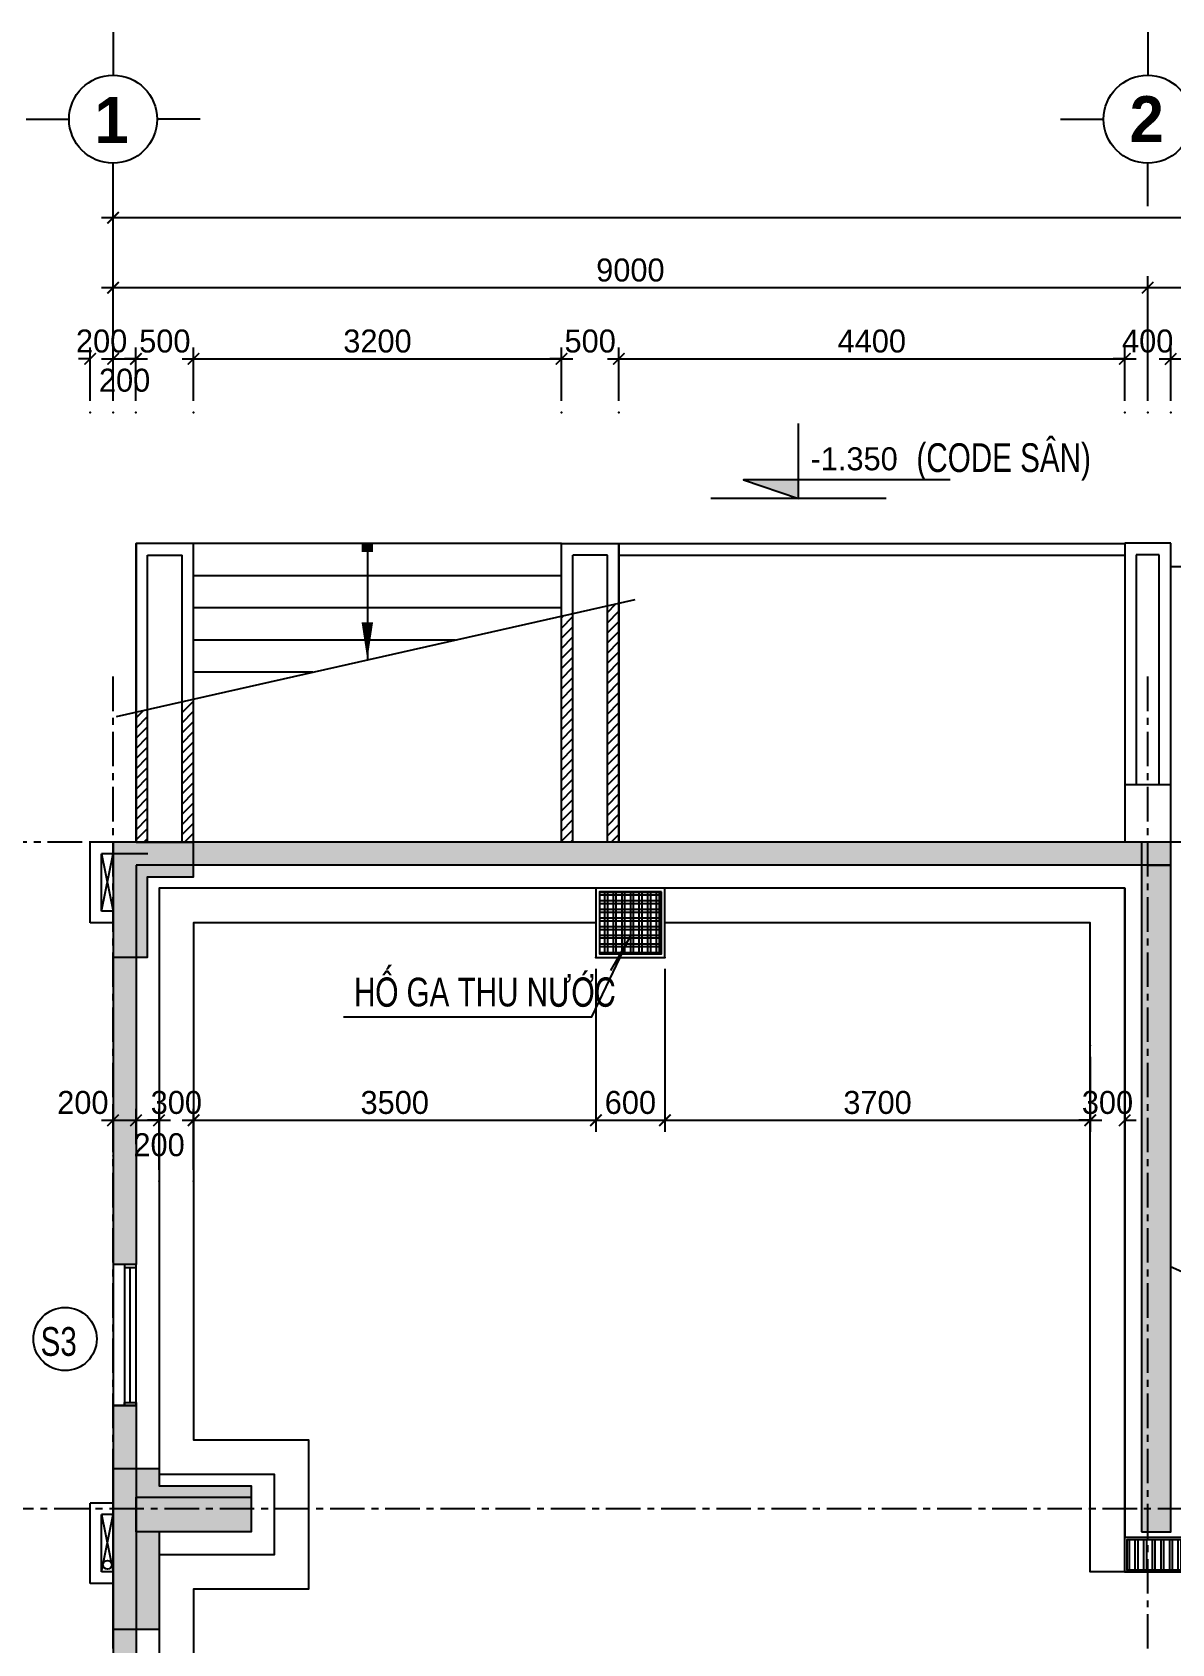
# Model space of a CAD drawing. Header units: inches. Extents: x -844707 to -690155, y -211546 to -175871.
# Drawn here: x -839734 to -829822, y -191567 to -177541 of the extents above; entities that cross this region are included whole.
import ezdxf

# ---------------------------------------------------------------- set-up
doc = ezdxf.new("R2010")
doc.units = ezdxf.units.IN
doc.header["$LTSCALE"] = 48
doc.header["$MEASUREMENT"] = 0
doc.linetypes.add('CENTER', pattern=[2, 1.25, -0.25, 0.25, -0.25])
for name, color, linetype in [('DWGSHARE.com-COT-DWGSHARE.com', 2, 'Continuous'), ('DWGSHARE.com-CUA-DWGSHARE.com', 231, 'Continuous'), ('DWGSHARE.com-DIM-DWGSHARE.com', 251, 'Continuous'), ('DWGSHARE.com-duong-DWGSHARE.com', 160, 'Continuous'), ('DWGSHARE.com-HATCH-DWGSHARE.com', 8, 'Continuous'), ('DWGSHARE.com-HTRANG-DWGSHARE.com', 8, 'Continuous'), ('DWGSHARE.com-LAYER1-DWGSHARE.com', 150, 'Continuous'), ('DWGSHARE.com-NET-DWGSHARE.com', 245, 'Continuous'), ('DWGSHARE.com-text-DWGSHARE.com', 3, 'Continuous'), ('DWGSHARE.com-truc-DWGSHARE.com', 250, 'CENTER'), ('DWGSHARE.com-TUONG-DWGSHARE.com', 7, 'Continuous')]:
    doc.layers.add(name, color=color, linetype=linetype)
doc.layers.add('DWGSHARE.com-DefPoints-DWGSHARE.com', color=7, linetype='Continuous', plot=False)
doc.styles.add('AVO-B', font='')
doc.styles.add('KTEN', font='', dxfattribs={"width": 0.9})
doc.styles.get("Standard").update_dxf_attribs({"font": ''})
doc.styles.add('VNI-AVO', font='')
doc.styles.get('AVO-B').set_extended_font_data('VNI-Avo', bold=True)
doc.styles.get('KTEN').set_extended_font_data('VNI-Helve-Condense')
doc.styles.get('Standard').set_extended_font_data('VNI-Avo')
doc.styles.get('VNI-AVO').set_extended_font_data('VNI-Avo')
doc.dimstyles.new('tl1-100', dxfattribs={"dimtxt": 200, "dimasz": 100, "dimexe": 100, "dimexo": 100, "dimgap": 50, "dimtad": 1, "dimdec": 0, "dimzin": 0, "dimdsep": 46, "dimtxsty": 'VNI-AVO', "dimblk": 'ARCHTICK', "dimcen": 1, "dimdle": 100, "dimclrd": 256, "dimclre": 256, "dimclrt": 2, "dimadec": 0, "dimazin": 0, "dimtfac": 1, "dimtdec": 0, "dimtix": 1, "dimtofl": 0, "dimtmove": 2, "dimatfit": 3, "dimldrblk": 'ARCHTICK', "dimfxl": 1, "dimtolj": 2, "dimtzin": 0, "dimarcsym": 0})
pattern_1 = [(45, (1824.254, 243.67), (-44.194174, 44.194174), [])]

# ---------------------------------------------------------------- blocks, each defined once
blk = doc.blocks.new('_ArchTick')
at = {"color": 0, "linetype": 'ByBlock', "const_width": 0.15}
blk.add_lwpolyline([(-0.5, -0.5), (0.5, 0.5)], dxfattribs=at)
blk = doc.blocks.new('*D300')
at = {"layer": 'DWGSHARE.com-DefPoints-DWGSHARE.com', "color": 0, "transparency": 16777216}
for p in [(-830031, -179765), (-830031, -180850), (-826031, -180850)]:
    blk.add_point(p, dxfattribs=at)
at = {"layer": 'DWGSHARE.com-DIM-DWGSHARE.com', "lineweight": -2, "transparency": 16777216}
for p, q in [((-830031, -180750), (-830031, -179665)), ((-826031, -180750), (-826031, -179665)), ((-825931, -179765), (-830131, -179765))]:
    blk.add_line(p, q, dxfattribs=at)
at = {"layer": 'DWGSHARE.com-DIM-DWGSHARE.com', "lineweight": -2, "transparency": 16777216, "xscale": 100, "yscale": 100, "zscale": 100, "rotation": 180}
blk.add_blockref('_ArchTick', (-830031, -179765), dxfattribs=at)
at = {"layer": 'DWGSHARE.com-DIM-DWGSHARE.com', "lineweight": -2, "transparency": 16777216, "xscale": 100, "yscale": 100, "zscale": 100}
blk.add_blockref('_ArchTick', (-826031, -179765), dxfattribs=at)
at = {"layer": 'DWGSHARE.com-DIM-DWGSHARE.com', "color": 2, "transparency": 16777216, "insert": (-828031, -179612), "char_height": 200, "attachment_point": 5, "style": 'VNI-AVO'}
blk.add_mtext('\\A2;4000', dxfattribs=at)
blk = doc.blocks.new('*D301')
at = {"layer": 'DWGSHARE.com-DefPoints-DWGSHARE.com', "color": 0, "transparency": 16777216}
for p in [(-839031, -179765), (-839031, -180850), (-830031, -180850)]:
    blk.add_point(p, dxfattribs=at)
at = {"layer": 'DWGSHARE.com-DIM-DWGSHARE.com', "lineweight": -2, "transparency": 16777216}
for p, q in [((-839031, -180750), (-839031, -179665)), ((-830031, -180750), (-830031, -179665)), ((-829931, -179765), (-839131, -179765))]:
    blk.add_line(p, q, dxfattribs=at)
at = {"layer": 'DWGSHARE.com-DIM-DWGSHARE.com', "lineweight": -2, "transparency": 16777216, "xscale": 100, "yscale": 100, "zscale": 100, "rotation": 180}
blk.add_blockref('_ArchTick', (-839031, -179765), dxfattribs=at)
at = {"layer": 'DWGSHARE.com-DIM-DWGSHARE.com', "lineweight": -2, "transparency": 16777216, "xscale": 100, "yscale": 100, "zscale": 100}
blk.add_blockref('_ArchTick', (-830031, -179765), dxfattribs=at)
at = {"layer": 'DWGSHARE.com-DIM-DWGSHARE.com', "color": 2, "transparency": 16777216, "insert": (-834531, -179612), "char_height": 200, "attachment_point": 5, "style": 'VNI-AVO'}
blk.add_mtext('\\A2;9000', dxfattribs=at)
blk = doc.blocks.new('*D302')
at = {"layer": 'DWGSHARE.com-DefPoints-DWGSHARE.com', "color": 0, "transparency": 16777216}
for p in [(-839031, -179156), (-839031, -180850), (-817031, -180850)]:
    blk.add_point(p, dxfattribs=at)
at = {"layer": 'DWGSHARE.com-DIM-DWGSHARE.com', "lineweight": -2, "transparency": 16777216}
for p, q in [((-839031, -180750), (-839031, -179056)), ((-817031, -180750), (-817031, -179056)), ((-816931, -179156), (-839131, -179156))]:
    blk.add_line(p, q, dxfattribs=at)
at = {"layer": 'DWGSHARE.com-DIM-DWGSHARE.com', "lineweight": -2, "transparency": 16777216, "xscale": 100, "yscale": 100, "zscale": 100, "rotation": 180}
blk.add_blockref('_ArchTick', (-839031, -179156), dxfattribs=at)
at = {"layer": 'DWGSHARE.com-DIM-DWGSHARE.com', "lineweight": -2, "transparency": 16777216, "xscale": 100, "yscale": 100, "zscale": 100}
blk.add_blockref('_ArchTick', (-817031, -179156), dxfattribs=at)
at = {"layer": 'DWGSHARE.com-DIM-DWGSHARE.com', "color": 2, "transparency": 16777216, "insert": (-827710, -178828), "char_height": 200, "attachment_point": 5, "style": 'VNI-AVO'}
blk.add_mtext('\\A2;22000', dxfattribs=at)
blk = doc.blocks.new('*D303')
at = {"layer": 'DWGSHARE.com-DefPoints-DWGSHARE.com', "color": 0, "transparency": 16777216}
for p in [(-838832, -180384), (-839031, -180850), (-838832, -180850)]:
    blk.add_point(p, dxfattribs=at)
at = {"layer": 'DWGSHARE.com-DIM-DWGSHARE.com', "lineweight": -2, "transparency": 16777216}
for p, q in [((-839031, -180750), (-839031, -180284)), ((-838832, -180750), (-838832, -180284)), ((-839131, -180384), (-838732, -180384))]:
    blk.add_line(p, q, dxfattribs=at)
at = {"layer": 'DWGSHARE.com-DIM-DWGSHARE.com', "lineweight": -2, "transparency": 16777216, "xscale": 100, "yscale": 100, "zscale": 100, "rotation": 180}
blk.add_blockref('_ArchTick', (-839031, -180384), dxfattribs=at)
at = {"layer": 'DWGSHARE.com-DIM-DWGSHARE.com', "lineweight": -2, "transparency": 16777216, "xscale": 100, "yscale": 100, "zscale": 100}
blk.add_blockref('_ArchTick', (-838832, -180384), dxfattribs=at)
at = {"layer": 'DWGSHARE.com-DIM-DWGSHARE.com', "color": 2, "transparency": 16777216, "insert": (-838931, -180571), "char_height": 200, "attachment_point": 5, "style": 'VNI-AVO'}
blk.add_mtext('\\A2;200', dxfattribs=at)
blk = doc.blocks.new('*D304')
at = {"layer": 'DWGSHARE.com-DefPoints-DWGSHARE.com', "color": 0, "transparency": 16777216}
for p in [(-835131, -180384), (-838331, -180850), (-835131, -180850)]:
    blk.add_point(p, dxfattribs=at)
at = {"layer": 'DWGSHARE.com-DIM-DWGSHARE.com', "lineweight": -2, "transparency": 16777216}
for p, q in [((-838331, -180750), (-838331, -180284)), ((-835131, -180750), (-835131, -180284)), ((-838431, -180384), (-835031, -180384))]:
    blk.add_line(p, q, dxfattribs=at)
at = {"layer": 'DWGSHARE.com-DIM-DWGSHARE.com', "lineweight": -2, "transparency": 16777216, "xscale": 100, "yscale": 100, "zscale": 100, "rotation": 180}
blk.add_blockref('_ArchTick', (-838331, -180384), dxfattribs=at)
at = {"layer": 'DWGSHARE.com-DIM-DWGSHARE.com', "lineweight": -2, "transparency": 16777216, "xscale": 100, "yscale": 100, "zscale": 100}
blk.add_blockref('_ArchTick', (-835131, -180384), dxfattribs=at)
at = {"layer": 'DWGSHARE.com-DIM-DWGSHARE.com', "color": 2, "transparency": 16777216, "insert": (-836731, -180230), "char_height": 200, "attachment_point": 5, "style": 'VNI-AVO'}
blk.add_mtext('\\A2;3200', dxfattribs=at)
blk = doc.blocks.new('*D305')
at = {"layer": 'DWGSHARE.com-DefPoints-DWGSHARE.com', "color": 0, "transparency": 16777216}
for p in [(-830231, -180384), (-834631, -180850), (-830231, -180850)]:
    blk.add_point(p, dxfattribs=at)
at = {"layer": 'DWGSHARE.com-DIM-DWGSHARE.com', "lineweight": -2, "transparency": 16777216}
for p, q in [((-834631, -180750), (-834631, -180284)), ((-830231, -180750), (-830231, -180284)), ((-834731, -180384), (-830131, -180384))]:
    blk.add_line(p, q, dxfattribs=at)
at = {"layer": 'DWGSHARE.com-DIM-DWGSHARE.com', "lineweight": -2, "transparency": 16777216, "xscale": 100, "yscale": 100, "zscale": 100, "rotation": 180}
blk.add_blockref('_ArchTick', (-834631, -180384), dxfattribs=at)
at = {"layer": 'DWGSHARE.com-DIM-DWGSHARE.com', "lineweight": -2, "transparency": 16777216, "xscale": 100, "yscale": 100, "zscale": 100}
blk.add_blockref('_ArchTick', (-830231, -180384), dxfattribs=at)
at = {"layer": 'DWGSHARE.com-DIM-DWGSHARE.com', "color": 2, "transparency": 16777216, "insert": (-832431, -180230), "char_height": 200, "attachment_point": 5, "style": 'VNI-AVO'}
blk.add_mtext('\\A2;4400', dxfattribs=at)
blk = doc.blocks.new('*D306')
at = {"layer": 'DWGSHARE.com-DefPoints-DWGSHARE.com', "color": 0, "transparency": 16777216}
for p in [(-829831, -180384), (-830231, -180850), (-829831, -180850)]:
    blk.add_point(p, dxfattribs=at)
at = {"layer": 'DWGSHARE.com-DIM-DWGSHARE.com', "lineweight": -2, "transparency": 16777216}
for p, q in [((-830231, -180750), (-830231, -180284)), ((-829831, -180750), (-829831, -180284)), ((-830231, -180384), (-830331, -180384)), ((-829831, -180384), (-829731, -180384))]:
    blk.add_line(p, q, dxfattribs=at)
at = {"layer": 'DWGSHARE.com-DIM-DWGSHARE.com', "lineweight": -2, "transparency": 16777216, "xscale": 100, "yscale": 100, "zscale": 100}
blk.add_blockref('_ArchTick', (-830231, -180384), dxfattribs=at)
at = {"layer": 'DWGSHARE.com-DIM-DWGSHARE.com', "lineweight": -2, "transparency": 16777216, "xscale": 100, "yscale": 100, "zscale": 100, "rotation": 180}
blk.add_blockref('_ArchTick', (-829831, -180384), dxfattribs=at)
at = {"layer": 'DWGSHARE.com-DIM-DWGSHARE.com', "color": 2, "transparency": 16777216, "insert": (-830031, -180230), "char_height": 200, "attachment_point": 5, "style": 'VNI-AVO'}
blk.add_mtext('\\A2;400', dxfattribs=at)
blk = doc.blocks.new('*D307')
at = {"layer": 'DWGSHARE.com-DefPoints-DWGSHARE.com', "color": 0, "transparency": 16777216}
for p in [(-826231, -180384), (-829831, -180850), (-826231, -180850)]:
    blk.add_point(p, dxfattribs=at)
at = {"layer": 'DWGSHARE.com-DIM-DWGSHARE.com', "lineweight": -2, "transparency": 16777216}
for p, q in [((-829831, -180750), (-829831, -180284)), ((-826231, -180750), (-826231, -180284)), ((-829931, -180384), (-826131, -180384))]:
    blk.add_line(p, q, dxfattribs=at)
at = {"layer": 'DWGSHARE.com-DIM-DWGSHARE.com', "lineweight": -2, "transparency": 16777216, "xscale": 100, "yscale": 100, "zscale": 100, "rotation": 180}
blk.add_blockref('_ArchTick', (-829831, -180384), dxfattribs=at)
at = {"layer": 'DWGSHARE.com-DIM-DWGSHARE.com', "lineweight": -2, "transparency": 16777216, "xscale": 100, "yscale": 100, "zscale": 100}
blk.add_blockref('_ArchTick', (-826231, -180384), dxfattribs=at)
at = {"layer": 'DWGSHARE.com-DIM-DWGSHARE.com', "color": 2, "transparency": 16777216, "insert": (-828031, -180230), "char_height": 200, "attachment_point": 5, "style": 'VNI-AVO'}
blk.add_mtext('\\A2;3600', dxfattribs=at)
blk = doc.blocks.new('*D312')
at = {"layer": 'DWGSHARE.com-DefPoints-DWGSHARE.com', "color": 0, "transparency": 16777216}
for p in [(-839031, -180384), (-839231, -180850), (-839031, -180850)]:
    blk.add_point(p, dxfattribs=at)
at = {"layer": 'DWGSHARE.com-DIM-DWGSHARE.com', "lineweight": -2, "transparency": 16777216}
for p, q in [((-839231, -180750), (-839231, -180284)), ((-839031, -180750), (-839031, -180284)), ((-839231, -180384), (-839331, -180384)), ((-839031, -180384), (-838931, -180384))]:
    blk.add_line(p, q, dxfattribs=at)
at = {"layer": 'DWGSHARE.com-DIM-DWGSHARE.com', "lineweight": -2, "transparency": 16777216, "xscale": 100, "yscale": 100, "zscale": 100}
blk.add_blockref('_ArchTick', (-839231, -180384), dxfattribs=at)
at = {"layer": 'DWGSHARE.com-DIM-DWGSHARE.com', "lineweight": -2, "transparency": 16777216, "xscale": 100, "yscale": 100, "zscale": 100, "rotation": 180}
blk.add_blockref('_ArchTick', (-839031, -180384), dxfattribs=at)
at = {"layer": 'DWGSHARE.com-DIM-DWGSHARE.com', "color": 2, "transparency": 16777216, "insert": (-839131, -180230), "char_height": 200, "attachment_point": 5, "style": 'VNI-AVO'}
blk.add_mtext('\\A2;200', dxfattribs=at)
blk = doc.blocks.new('*D313')
at = {"layer": 'DWGSHARE.com-DefPoints-DWGSHARE.com', "color": 0, "transparency": 16777216}
for p in [(-838331, -180384), (-838832, -180850), (-838331, -180850)]:
    blk.add_point(p, dxfattribs=at)
at = {"layer": 'DWGSHARE.com-DIM-DWGSHARE.com', "lineweight": -2, "transparency": 16777216}
for p, q in [((-838832, -180750), (-838832, -180284)), ((-838331, -180750), (-838331, -180284)), ((-838832, -180384), (-838932, -180384)), ((-838331, -180384), (-838231, -180384))]:
    blk.add_line(p, q, dxfattribs=at)
at = {"layer": 'DWGSHARE.com-DIM-DWGSHARE.com', "lineweight": -2, "transparency": 16777216, "xscale": 100, "yscale": 100, "zscale": 100}
blk.add_blockref('_ArchTick', (-838832, -180384), dxfattribs=at)
at = {"layer": 'DWGSHARE.com-DIM-DWGSHARE.com', "lineweight": -2, "transparency": 16777216, "xscale": 100, "yscale": 100, "zscale": 100, "rotation": 180}
blk.add_blockref('_ArchTick', (-838331, -180384), dxfattribs=at)
at = {"layer": 'DWGSHARE.com-DIM-DWGSHARE.com', "color": 2, "transparency": 16777216, "insert": (-838581, -180230), "char_height": 200, "attachment_point": 5, "style": 'VNI-AVO'}
blk.add_mtext('\\A2;500', dxfattribs=at)
blk = doc.blocks.new('*D314')
at = {"layer": 'DWGSHARE.com-DefPoints-DWGSHARE.com', "color": 0, "transparency": 16777216}
for p in [(-834631, -180384), (-835131, -180850), (-834631, -180850)]:
    blk.add_point(p, dxfattribs=at)
at = {"layer": 'DWGSHARE.com-DIM-DWGSHARE.com', "lineweight": -2, "transparency": 16777216}
for p, q in [((-835131, -180750), (-835131, -180284)), ((-834631, -180750), (-834631, -180284)), ((-835131, -180384), (-835231, -180384)), ((-834631, -180384), (-834531, -180384))]:
    blk.add_line(p, q, dxfattribs=at)
at = {"layer": 'DWGSHARE.com-DIM-DWGSHARE.com', "lineweight": -2, "transparency": 16777216, "xscale": 100, "yscale": 100, "zscale": 100}
blk.add_blockref('_ArchTick', (-835131, -180384), dxfattribs=at)
at = {"layer": 'DWGSHARE.com-DIM-DWGSHARE.com', "lineweight": -2, "transparency": 16777216, "xscale": 100, "yscale": 100, "zscale": 100, "rotation": 180}
blk.add_blockref('_ArchTick', (-834631, -180384), dxfattribs=at)
at = {"layer": 'DWGSHARE.com-DIM-DWGSHARE.com', "color": 2, "transparency": 16777216, "insert": (-834881, -180230), "char_height": 200, "attachment_point": 5, "style": 'VNI-AVO'}
blk.add_mtext('\\A2;500', dxfattribs=at)
blk = doc.blocks.new('*D751')
at = {"layer": 'DWGSHARE.com-DefPoints-DWGSHARE.com', "color": 0, "transparency": 16777216}
for p in [(-838831, -187011), (-839031, -187319), (-838831, -187319)]:
    blk.add_point(p, dxfattribs=at)
at = {"layer": 'DWGSHARE.com-DIM-DWGSHARE.com', "lineweight": -2, "transparency": 16777216}
for p, q in [((-839031, -187219), (-839031, -186911)), ((-838831, -187219), (-838831, -186911)), ((-839131, -187011), (-838731, -187011))]:
    blk.add_line(p, q, dxfattribs=at)
at = {"layer": 'DWGSHARE.com-DIM-DWGSHARE.com', "lineweight": -2, "transparency": 16777216, "xscale": 100, "yscale": 100, "zscale": 100, "rotation": 180}
blk.add_blockref('_ArchTick', (-839031, -187011), dxfattribs=at)
at = {"layer": 'DWGSHARE.com-DIM-DWGSHARE.com', "lineweight": -2, "transparency": 16777216, "xscale": 100, "yscale": 100, "zscale": 100}
blk.add_blockref('_ArchTick', (-838831, -187011), dxfattribs=at)
at = {"layer": 'DWGSHARE.com-DIM-DWGSHARE.com', "color": 2, "transparency": 16777216, "insert": (-839294, -186857), "char_height": 200, "attachment_point": 5, "style": 'VNI-AVO'}
blk.add_mtext('\\A2;200', dxfattribs=at)
blk = doc.blocks.new('*D752')
at = {"layer": 'DWGSHARE.com-DefPoints-DWGSHARE.com', "color": 0, "transparency": 16777216}
for p in [(-838631, -187011), (-838831, -187319), (-838631, -187542)]:
    blk.add_point(p, dxfattribs=at)
at = {"layer": 'DWGSHARE.com-DIM-DWGSHARE.com', "lineweight": -2, "transparency": 16777216}
for p, q in [((-838831, -187219), (-838831, -186911)), ((-838631, -187442), (-838631, -186911)), ((-838931, -187011), (-838531, -187011))]:
    blk.add_line(p, q, dxfattribs=at)
at = {"layer": 'DWGSHARE.com-DIM-DWGSHARE.com', "lineweight": -2, "transparency": 16777216, "xscale": 100, "yscale": 100, "zscale": 100, "rotation": 180}
blk.add_blockref('_ArchTick', (-838831, -187011), dxfattribs=at)
at = {"layer": 'DWGSHARE.com-DIM-DWGSHARE.com', "lineweight": -2, "transparency": 16777216, "xscale": 100, "yscale": 100, "zscale": 100}
blk.add_blockref('_ArchTick', (-838631, -187011), dxfattribs=at)
at = {"layer": 'DWGSHARE.com-DIM-DWGSHARE.com', "color": 2, "transparency": 16777216, "insert": (-838631, -187225), "char_height": 200, "attachment_point": 5, "style": 'VNI-AVO'}
blk.add_mtext('\\A2;200', dxfattribs=at)
blk = doc.blocks.new('*D753')
at = {"layer": 'DWGSHARE.com-DefPoints-DWGSHARE.com', "color": 0, "transparency": 16777216}
for p in [(-838331, -187011), (-838631, -187542), (-838331, -187542)]:
    blk.add_point(p, dxfattribs=at)
at = {"layer": 'DWGSHARE.com-DIM-DWGSHARE.com', "lineweight": -2, "transparency": 16777216}
for p, q in [((-838631, -187442), (-838631, -186911)), ((-838331, -187442), (-838331, -186911)), ((-838631, -187011), (-838731, -187011)), ((-838331, -187011), (-838231, -187011))]:
    blk.add_line(p, q, dxfattribs=at)
at = {"layer": 'DWGSHARE.com-DIM-DWGSHARE.com', "lineweight": -2, "transparency": 16777216, "xscale": 100, "yscale": 100, "zscale": 100}
blk.add_blockref('_ArchTick', (-838631, -187011), dxfattribs=at)
at = {"layer": 'DWGSHARE.com-DIM-DWGSHARE.com', "lineweight": -2, "transparency": 16777216, "xscale": 100, "yscale": 100, "zscale": 100, "rotation": 180}
blk.add_blockref('_ArchTick', (-838331, -187011), dxfattribs=at)
at = {"layer": 'DWGSHARE.com-DIM-DWGSHARE.com', "color": 2, "transparency": 16777216, "insert": (-838481, -186857), "char_height": 200, "attachment_point": 5, "style": 'VNI-AVO'}
blk.add_mtext('\\A2;300', dxfattribs=at)
blk = doc.blocks.new('*D754')
at = {"layer": 'DWGSHARE.com-DefPoints-DWGSHARE.com', "color": 0, "transparency": 16777216}
for p in [(-834831, -185593), (-834831, -187011), (-838331, -187542)]:
    blk.add_point(p, dxfattribs=at)
at = {"layer": 'DWGSHARE.com-DIM-DWGSHARE.com', "lineweight": -2, "transparency": 16777216}
for p, q in [((-834831, -185693), (-834831, -187111)), ((-838331, -187442), (-838331, -186911)), ((-838431, -187011), (-834731, -187011))]:
    blk.add_line(p, q, dxfattribs=at)
at = {"layer": 'DWGSHARE.com-DIM-DWGSHARE.com', "lineweight": -2, "transparency": 16777216, "xscale": 100, "yscale": 100, "zscale": 100, "rotation": 180}
blk.add_blockref('_ArchTick', (-838331, -187011), dxfattribs=at)
at = {"layer": 'DWGSHARE.com-DIM-DWGSHARE.com', "lineweight": -2, "transparency": 16777216, "xscale": 100, "yscale": 100, "zscale": 100}
blk.add_blockref('_ArchTick', (-834831, -187011), dxfattribs=at)
at = {"layer": 'DWGSHARE.com-DIM-DWGSHARE.com', "color": 2, "transparency": 16777216, "insert": (-836581, -186857), "char_height": 200, "attachment_point": 5, "style": 'VNI-AVO'}
blk.add_mtext('\\A2;3500', dxfattribs=at)
blk = doc.blocks.new('*D755')
at = {"layer": 'DWGSHARE.com-DefPoints-DWGSHARE.com', "color": 0, "transparency": 16777216}
for p in [(-834831, -185593), (-834231, -185593), (-834231, -187011)]:
    blk.add_point(p, dxfattribs=at)
at = {"layer": 'DWGSHARE.com-DIM-DWGSHARE.com', "lineweight": -2, "transparency": 16777216}
for p, q in [((-834831, -185693), (-834831, -187111)), ((-834231, -185693), (-834231, -187111)), ((-834931, -187011), (-834131, -187011))]:
    blk.add_line(p, q, dxfattribs=at)
at = {"layer": 'DWGSHARE.com-DIM-DWGSHARE.com', "lineweight": -2, "transparency": 16777216, "xscale": 100, "yscale": 100, "zscale": 100, "rotation": 180}
blk.add_blockref('_ArchTick', (-834831, -187011), dxfattribs=at)
at = {"layer": 'DWGSHARE.com-DIM-DWGSHARE.com', "lineweight": -2, "transparency": 16777216, "xscale": 100, "yscale": 100, "zscale": 100}
blk.add_blockref('_ArchTick', (-834231, -187011), dxfattribs=at)
at = {"layer": 'DWGSHARE.com-DIM-DWGSHARE.com', "color": 2, "transparency": 16777216, "insert": (-834531, -186857), "char_height": 200, "attachment_point": 5, "style": 'VNI-AVO'}
blk.add_mtext('\\A2;600', dxfattribs=at)
blk = doc.blocks.new('*D756')
at = {"layer": 'DWGSHARE.com-DefPoints-DWGSHARE.com', "color": 0, "transparency": 16777216}
for p in [(-834231, -185593), (-830531, -186359), (-830531, -187011)]:
    blk.add_point(p, dxfattribs=at)
at = {"layer": 'DWGSHARE.com-DIM-DWGSHARE.com', "lineweight": -2, "transparency": 16777216}
for p, q in [((-834231, -185693), (-834231, -187111)), ((-830531, -186459), (-830531, -187111)), ((-834331, -187011), (-830431, -187011))]:
    blk.add_line(p, q, dxfattribs=at)
at = {"layer": 'DWGSHARE.com-DIM-DWGSHARE.com', "lineweight": -2, "transparency": 16777216, "xscale": 100, "yscale": 100, "zscale": 100, "rotation": 180}
blk.add_blockref('_ArchTick', (-834231, -187011), dxfattribs=at)
at = {"layer": 'DWGSHARE.com-DIM-DWGSHARE.com', "lineweight": -2, "transparency": 16777216, "xscale": 100, "yscale": 100, "zscale": 100}
blk.add_blockref('_ArchTick', (-830531, -187011), dxfattribs=at)
at = {"layer": 'DWGSHARE.com-DIM-DWGSHARE.com', "color": 2, "transparency": 16777216, "insert": (-832381, -186857), "char_height": 200, "attachment_point": 5, "style": 'VNI-AVO'}
blk.add_mtext('\\A2;3700', dxfattribs=at)
blk = doc.blocks.new('*D757')
at = {"layer": 'DWGSHARE.com-DefPoints-DWGSHARE.com', "color": 0, "transparency": 16777216}
for p in [(-830531, -186359), (-830231, -186359), (-830231, -187011)]:
    blk.add_point(p, dxfattribs=at)
at = {"layer": 'DWGSHARE.com-DIM-DWGSHARE.com', "lineweight": -2, "transparency": 16777216}
for p, q in [((-830531, -186459), (-830531, -187111)), ((-830231, -186459), (-830231, -187111)), ((-830531, -187011), (-830631, -187011)), ((-830231, -187011), (-830131, -187011))]:
    blk.add_line(p, q, dxfattribs=at)
at = {"layer": 'DWGSHARE.com-DIM-DWGSHARE.com', "lineweight": -2, "transparency": 16777216, "xscale": 100, "yscale": 100, "zscale": 100}
blk.add_blockref('_ArchTick', (-830531, -187011), dxfattribs=at)
at = {"layer": 'DWGSHARE.com-DIM-DWGSHARE.com', "lineweight": -2, "transparency": 16777216, "xscale": 100, "yscale": 100, "zscale": 100, "rotation": 180}
blk.add_blockref('_ArchTick', (-830231, -187011), dxfattribs=at)
at = {"layer": 'DWGSHARE.com-DIM-DWGSHARE.com', "color": 2, "transparency": 16777216, "insert": (-830381, -186857), "char_height": 200, "attachment_point": 5, "style": 'VNI-AVO'}
blk.add_mtext('\\A2;300', dxfattribs=at)

msp = doc.modelspace()

# ---------------------------------------------------------------- hatches: boundary and pattern name
at = {"layer": 'DWGSHARE.com-COT-DWGSHARE.com'}
for points in [[(-838331.2, -184591.8), (-839031.2, -184591.8), (-839031.2, -185591.8), (-838731.2, -185591.8), (-838731.2, -184891.8), (-838331.2, -184891.8)], [(-830084.1, -190592.2), (-829830.8, -190592.2), (-829830.8, -184591.6), (-830084.2, -184591.6)], [(-838630.9, -191442), (-839030.9, -191442), (-839030.9, -190592), (-839030.9, -190042.1), (-838630.9, -190042.1), (-838630.9, -190191.7), (-837830.7, -190191.7), (-837830.7, -190592.4), (-838630.9, -190592.4)]]:
    msp.add_hatch(color=256, dxfattribs=at).paths.add_polyline_path(points)
at = {"layer": 'DWGSHARE.com-DIM-DWGSHARE.com'}
for points in [[(-830084.2, -184591.8), (-838331.2, -184591.8), (-838331.2, -184791.7), (-830687.7, -184791.7), (-830687.7, -184790.9), (-830084.2, -184790.9)], [(-838831.2, -185591.8), (-839031.2, -185591.8), (-839031.2, -188267), (-838831.2, -188267)], [(-838831.2, -189492), (-838931.3, -189492), (-839031.2, -189492), (-839031.2, -190042.1), (-838831.2, -190042.1)]]:
    msp.add_hatch(color=256, dxfattribs=at).paths.add_polyline_path(points)
h = msp.add_hatch(color=256, dxfattribs=at)
h.paths.add_polyline_path([(-838831.2, -191442), (-839031.2, -191442), (-839031.2, -191792), (-838831.2, -191792)])
h.paths.add_polyline_path([(-838831.2, -192992), (-838931.3, -192992), (-839031.2, -192992), (-839031.2, -193592), (-838831.2, -193592)])
at = {"layer": 'DWGSHARE.com-HATCH-DWGSHARE.com'}
h = msp.add_hatch(dxfattribs=at)
h.set_pattern_fill('ANSI31', color=256, scale=500, style=0)
h.set_pattern_definition(pattern_1)
h.paths.add_polyline_path([(-835131.4, -184591.6), (-835031.4, -184591.6), (-835031.4, -182601.6), (-835131.4, -182624.2)])
h.paths.add_polyline_path([(-834731.4, -184591.6), (-834631.4, -184591.6), (-834631.4, -182587.6), (-834731.4, -182557.4)])
h.paths.add_polyline_path([(-834631.4, -182511.4), (-834731.4, -182533.9), (-834731.4, -182557.4), (-834631.4, -182587.6)])
h = msp.add_hatch(dxfattribs=at)
h.set_pattern_fill('ANSI31', color=256, scale=500, style=0)
h.set_pattern_definition(pattern_1)
h.paths.add_polyline_path([(-838731.3, -183436.5), (-838831.3, -183459.1), (-838831.3, -184591.7), (-838731.3, -184591.7)])
h.paths.add_polyline_path([(-838431.3, -184591.7), (-838331.3, -184591.7), (-838331.3, -183346.2), (-838431.3, -183368.8)])
h = msp.add_hatch(dxfattribs=at)
h.set_pattern_fill('ANSI32', color=256, scale=200, angle=225, style=0)
h.set_pattern_definition([(270, (-754778.52, -378524.294), (75, -2e-14), []), (270, (-754803.52, -378549.294), (75, -2e-14), [])])
h.paths.add_polyline_path([(-834801, -185562.9), (-834261.2, -185562.9), (-834261.2, -185021.7), (-834801, -185021.7)])
h = msp.add_hatch(dxfattribs=at)
h.set_pattern_fill('ANSI32', color=256, scale=200, angle=315, style=0)
h.set_pattern_definition([(0, (-754778.52, -378524.294), (3e-14, 75), []), (0, (-754753.52, -378549.294), (3e-14, 75), [])])
h.paths.add_polyline_path([(-834801, -185562.9), (-834261.2, -185562.9), (-834261.2, -185021.7), (-834801, -185021.7)])
h = msp.add_hatch(dxfattribs=at)
h.set_pattern_fill('ANSI32', color=256, scale=200, angle=45, style=0)
h.set_pattern_definition([(90, (-913964.88, -384174.84), (75, 1e-14), []), (90, (-913989.88, -384149.84), (75, 1e-14), [])])
h.paths.add_polyline_path([(-825998.1, -190662.2), (-830212.7, -190662.2), (-830212.7, -190922.2), (-825998.1, -190922.2)])
at = {"layer": 'DWGSHARE.com-LAYER1-DWGSHARE.com'}
msp.add_hatch(color=1, dxfattribs=at).paths.add_polyline_path([(-833068.3, -181436.9), (-833546.5, -181436.9), (-833068.3, -181600.3)])

# ---------------------------------------------------------------- linework, layer by layer
at = {"layer": 'DWGSHARE.com-COT-DWGSHARE.com'}
for points in [[(-838331.2, -184591.8), (-839031.2, -184591.8), (-839031.2, -185591.8), (-838731.2, -185591.8), (-838731.2, -184891.8), (-838331.2, -184891.8)], [(-830084.1, -190592.2), (-829830.8, -190592.2), (-829830.8, -184591.6), (-830084.2, -184591.6)], [(-838630.9, -191442), (-839030.9, -191442), (-839030.9, -190592), (-839030.9, -190042.1), (-838630.9, -190042.1), (-838630.9, -190191.7), (-837830.7, -190191.7), (-837830.7, -190592.4), (-838630.9, -190592.4)]]:
    msp.add_lwpolyline(points, close=True, dxfattribs=at)
at = {"layer": 'DWGSHARE.com-CUA-DWGSHARE.com'}
msp.add_circle((-839448.7, -188914.4), 275, dxfattribs=at)
at = {"layer": 'DWGSHARE.com-DIM-DWGSHARE.com'}
for p, q in [((-839031.2, -177541.2), (-839031.2, -177915.2)), ((-830031.2, -177541.2), (-830031.2, -177915.2)), ((-839788.2, -178298.2), (-839414.2, -178298.2)), ((-838274.2, -178298.2), (-838648.2, -178298.2)), ((-830788.2, -178298.2), (-830414.2, -178298.2)), ((-839031.2, -179055.2), (-839031.2, -178681.2)), ((-830031.2, -179055.2), (-830031.2, -178681.2)), ((-829831.5, -188282.6), (-827981.2, -189117))]:
    msp.add_line(p, q, dxfattribs=at)
for centre in [(-839031.2, -178298.2), (-830031.2, -178298.2)]:
    msp.add_circle(centre, 383, dxfattribs=at)
at = {"layer": 'DWGSHARE.com-duong-DWGSHARE.com', "const_width": 100}
msp.add_lwpolyline([(-836819.4, -181992), (-836819.4, -182065.4)], dxfattribs=at)
at = {"layer": 'DWGSHARE.com-duong-DWGSHARE.com'}
msp.add_lwpolyline([(-836819.4, -183005.1, 0, 100, 0), (-836819.4, -182676.9, 100, 100, 0)], format="xyseb", dxfattribs=at)
at = {"layer": 'DWGSHARE.com-HATCH-DWGSHARE.com'}
msp.add_lwpolyline([(-838831.2, -190292.1), (-837831, -190292.1), (-837831, -190592.4), (-838831.2, -190592.4)], close=True, dxfattribs=at)
at = {"layer": 'DWGSHARE.com-HTRANG-DWGSHARE.com'}
msp.add_line((-834492.9, -182480.1), (-839005.4, -183498.3), dxfattribs=at)
at = {"layer": 'DWGSHARE.com-LAYER1-DWGSHARE.com', "color": 1}
msp.add_line((-832306.4, -181600.3), (-833830.1, -181600.3), dxfattribs=at)
msp.add_lwpolyline([(-831748.5, -181436.9), (-833546.5, -181436.9), (-833068.3, -181600.3), (-833068.3, -180947.2)], dxfattribs=at)
at = {"layer": 'DWGSHARE.com-LAYER1-DWGSHARE.com'}
for points in [[(-817430.9, -197591.7), (-817430.9, -190642.2), (-826031.2, -190642.2), (-830231.2, -190642.2), (-830231.2, -184991.7), (-838631.2, -184991.7), (-838631.2, -186663.8), (-838631.2, -190092.1), (-837631, -190092.1), (-837631, -190792.4), (-838631.2, -190792.4), (-838631.2, -197591.7)], [(-834831, -185291.7), (-838331.2, -185291.7), (-838331.2, -186663.8), (-838331.2, -189792.1), (-837331, -189792.1), (-837331, -191092.4), (-838331.2, -191092.4), (-838331.2, -197291.7)], [(-817730.9, -197291.7), (-817730.9, -190942.2), (-826031.2, -190942.2), (-830531.2, -190942.2), (-830531.2, -185291.7), (-834231.2, -185291.7)]]:
    msp.add_lwpolyline(points, dxfattribs=at)
at = {"layer": 'DWGSHARE.com-NET-DWGSHARE.com'}
for p, q in [((-838831.3, -183459.1), (-838831.3, -181992)), ((-835131.4, -181992), (-838331.3, -181992)), ((-838331.3, -183346.2), (-838331.3, -181992)), ((-836819.4, -182010), (-836819.4, -183005.1)), ((-835131.4, -182624.2), (-835131.4, -181992)), ((-835131.4, -182624.2), (-835131.4, -181992)), ((-834631.4, -181992), (-830231.1, -181992)), ((-834631.4, -182511.4), (-834631.4, -181992)), ((-829831, -181988.9), (-830231.1, -181988.9)), ((-830231.1, -181988.9), (-830231.1, -184091.8)), ((-829831, -184091.8), (-829831, -181988.9)), ((-838731.3, -182092), (-838431.3, -182092)), ((-838731.3, -183436.5), (-838731.3, -182092)), ((-838431.3, -183368.8), (-838431.3, -182092)), ((-834731.4, -182092), (-835031.4, -182092)), ((-835031.4, -182601.6), (-835031.4, -182092)), ((-834731.4, -182533.9), (-834731.4, -182092)), ((-834631.4, -182092), (-830231.1, -182092)), ((-829931, -182088.9), (-830131.1, -182088.9)), ((-830131.1, -182088.9), (-830131.1, -184091.8)), ((-829931, -184091.8), (-829931, -182088.9)), ((-829831.1, -182191.9), (-826231, -182191.9)), ((-835131.4, -182272), (-838331.3, -182272)), ((-835131.4, -182552), (-838331.3, -182552)), ((-836052.3, -182832), (-838331.3, -182832)), ((-837293.2, -183112), (-838331.3, -183112)), ((-839131.2, -184691.7), (-839031.2, -185191.7)), ((-839131.2, -185191.7), (-839031.2, -184691.7)), ((-838631.2, -184991.7), (-838631.2, -190092.1)), ((-830231.2, -184991.7), (-838631.2, -184991.7)), ((-830231.2, -184991.7), (-830231.2, -190642.2)), ((-838881.3, -189466.9), (-838881.3, -188292.2)), ((-839131.2, -190442), (-839031.2, -190942)), ((-839131.2, -190942), (-839031.2, -190442)), ((-817430.9, -190642.2), (-830231.2, -190642.2)), ((-838631.2, -190792.4), (-838631.2, -197591.7))]:
    msp.add_line(p, q, dxfattribs=at)
for points in [[(-838331.3, -181992), (-838831.3, -181992), (-838831.3, -183459.1)], [(-835131.4, -181992), (-834631.4, -181992), (-834631.4, -182511.4)], [(-837026.2, -186110.9), (-834866.7, -186110.9), (-834528.5, -185399.3), (-834704.7, -185706.1)], [(-838631.2, -190092.1), (-837631, -190092.1), (-837631, -190792.4), (-838631.2, -190792.4)]]:
    msp.add_lwpolyline(points, dxfattribs=at)
for points in [[(-834231.2, -184991.7), (-834831, -184991.7), (-834831, -185592.9), (-834231.2, -185592.9)], [(-834261.2, -185021.7), (-834801, -185021.7), (-834801, -185562.9), (-834261.2, -185562.9)], [(-838831.3, -189492), (-838831.3, -188267), (-839031.3, -188267), (-839031.3, -189492)], [(-838831.3, -189492), (-838831.3, -188267), (-838931.3, -188267), (-838931.3, -189492)], [(-838931.3, -188267), (-838931.3, -188292.2), (-838831.3, -188292.2), (-838831.3, -188267)], [(-838931.3, -189492), (-838931.3, -189466.9), (-838831.3, -189466.9), (-838831.3, -189492)], [(-825978.1, -190642.2), (-830232.7, -190642.2), (-830232.7, -190942.2), (-825978.1, -190942.2)], [(-825998.1, -190662.2), (-830212.7, -190662.2), (-830212.7, -190922.2), (-825998.1, -190922.2)]]:
    msp.add_lwpolyline(points, close=True, dxfattribs=at)
msp.add_circle((-839080.6, -190879.4), 38.3, dxfattribs=at)
at = {"layer": 'DWGSHARE.com-truc-DWGSHARE.com', "ltscale": 5}
for p, q in [((-839031.2, -206009.5), (-839031.2, -183119.9)), ((-830031.2, -206009.5), (-830031.2, -183119.9)), ((-814820.5, -184591.8), (-841248.3, -184591.8)), ((-814763.4, -190392), (-841191.1, -190392))]:
    msp.add_line(p, q, dxfattribs=at)
at = {"layer": 'DWGSHARE.com-TUONG-DWGSHARE.com'}
for p, q in [((-835031.4, -184591.7), (-835031.4, -182601.6)), ((-834731.4, -184591.7), (-834731.4, -182533.9)), ((-834631.4, -184591.8), (-834631.4, -182511.4)), ((-835131.4, -184591.7), (-835131.4, -182624.2)), ((-838731.3, -184591.7), (-838731.3, -183436.5)), ((-838431.3, -184591.7), (-838431.3, -183368.8)), ((-838331.3, -184591.7), (-838331.3, -183346.2)), ((-838831.3, -184591.8), (-838831.3, -183459.1)), ((-830231.1, -184091.8), (-830231.1, -184588.9)), ((-829831, -184091.8), (-830231.1, -184091.8)), ((-829831, -185591.7), (-829831, -184091.8)), ((-829830.9, -185594.7), (-829830.9, -184091.7)), ((-829830.8, -184591.6), (-839231.2, -184591.7)), ((-839231.2, -185291.7), (-839231.2, -184591.7)), ((-839131.2, -185191.7), (-839131.2, -184691.7)), ((-838730.3, -184691.7), (-839131.2, -184691.7)), ((-839031.2, -184591.7), (-839031.2, -188267)), ((-838831.2, -184791.7), (-838831.2, -188267)), ((-829831, -184791.7), (-838831.2, -184791.7)), ((-830081, -184790.9), (-830687.7, -184790.9)), ((-830027.8, -184791.7), (-829831, -184791.7)), ((-839031.2, -185191.7), (-839131.2, -185191.7)), ((-839031.2, -185291.7), (-839231.2, -185291.7)), ((-838831.3, -188267), (-839031.3, -188267)), ((-838831.3, -189492), (-839031.3, -189492)), ((-839031.2, -189492), (-839031.2, -191792)), ((-838831.2, -189492), (-838831.2, -191792)), ((-839231.2, -191042), (-839231.2, -190342)), ((-839031.2, -190342), (-839231.2, -190342)), ((-839131.2, -190942), (-839131.2, -190442)), ((-839031.2, -190442), (-839131.2, -190442)), ((-839031.2, -190942), (-839031.2, -190442)), ((-839031.1, -190942), (-839131.2, -190942)), ((-839031.2, -191042), (-839231.2, -191042))]:
    msp.add_line(p, q, dxfattribs=at)
for points in [[(-834631.4, -182511.4), (-834631.4, -184591.8), (-835131.4, -184591.8)], [(-838831.3, -183459.1), (-838831.3, -184591.8), (-838331.3, -184591.8)]]:
    msp.add_lwpolyline(points, dxfattribs=at)

# ---------------------------------------------------------------- texts
at = {"layer": 'DWGSHARE.com-CUA-DWGSHARE.com', "style": 'KTEN', "width": 0.9}
for s, p in [(' (CODE SAÂN)', (-832114.1, -181368.6)), ('HOÁ GA THU NÖÔÙC', (-836935.1, -186020.1)), ('S3', (-839661.9, -189061.1))]:
    msp.add_text(s, height=250, dxfattribs=at).set_placement(p)
at = {"layer": 'DWGSHARE.com-text-DWGSHARE.com', "color": 3, "style": 'AVO-B'}
for s, p in [('1', (-839192.4, -178505.9)), ('2', (-830188.1, -178497.4))]:
    msp.add_text(s, height=400, dxfattribs=at).set_placement(p)
at = {"layer": 'DWGSHARE.com-text-DWGSHARE.com'}
msp.add_text('-1.350', height=200, dxfattribs=at).set_placement((-832963.6, -181353.8))

# ---------------------------------------------------------------- dimensions: what is measured, and where the dimension line sits
at = {"layer": 'DWGSHARE.com-DIM-DWGSHARE.com'}
dim = msp.add_linear_dim(base=(-839031.2, -179155.9), p1=(-817031.2, -180849.9), p2=(-839031.2, -180849.9), angle=180, dimstyle='tl1-100', dxfattribs=at)
dim.commit()
dim.dimension.update_dxf_attribs({"geometry": '*D302', "text_midpoint": (-827710.4, -178828.4), "dimtype": 160})
for base, p1, p2, picture, middle in [((-839031.2, -179765.3), (-830031.2, -180849.9), (-839031.2, -180849.9), '*D301', (-834531.2, -179611.8)), ((-830031.2, -179765.3), (-826031.2, -180849.9), (-830031.2, -180849.9), '*D300', (-828031.2, -179611.8))]:
    dim = msp.add_linear_dim(base=base, p1=p1, p2=p2, angle=180, dimstyle='tl1-100', override={"dimtmove": 1}, dxfattribs=at)
    dim.commit()
    dim.dimension.update_dxf_attribs({"geometry": picture, "text_midpoint": middle})
for base, p1, p2, picture, middle in [((-839031.2, -180384), (-839230.9, -180849.9), (-839031.2, -180849.9), '*D312', (-839131, -180230.5)), ((-838331.3, -180384), (-838831.5, -180849.9), (-838331.3, -180849.9), '*D313', (-838581.4, -180230.5)), ((-835131.4, -180384), (-838331.3, -180849.9), (-835131.4, -180849.9), '*D304', (-836731.4, -180230.5)), ((-834631.2, -180384), (-835131.4, -180849.9), (-834631.2, -180849.9), '*D314', (-834881.3, -180230.5)), ((-830231.1, -180384), (-834631.2, -180849.9), (-830231.1, -180849.9), '*D305', (-832431.2, -180230.5)), ((-829831, -180384), (-830231.1, -180849.9), (-829831, -180849.9), '*D306', (-830031.1, -180230.5)), ((-826231, -180384), (-829831, -180849.9), (-826231, -180849.9), '*D307', (-828031, -180230.5)), ((-834831, -187010.8), (-838331.2, -187541.9), (-834831, -185592.9), '*D754', (-836581.1, -186857.3)), ((-834231.2, -187010.8), (-834831, -185592.9), (-834231.2, -185592.9), '*D755', (-834531.1, -186857.3)), ((-830531.2, -187010.8), (-834231.2, -185592.9), (-830531.2, -186359.3), '*D756', (-832381.2, -186857.3)), ((-830231.2, -187010.8), (-830531.2, -186359.3), (-830231.2, -186359.3), '*D757', (-830381.2, -186857.3)), ((-838331.2, -187010.8), (-838631.2, -187541.9), (-838331.2, -187541.9), '*D753', (-838481.2, -186857.3))]:
    dim = msp.add_linear_dim(base=base, p1=p1, p2=p2, dimstyle='tl1-100', dxfattribs=at)
    dim.commit()
    dim.dimension.update_dxf_attribs({"geometry": picture, "text_midpoint": middle})
for base, p1, p2, picture, middle in [((-838831.5, -180384), (-839031.2, -180849.9), (-838831.5, -180849.9), '*D303', (-838931.4, -180571.1)), ((-838831.2, -187010.8), (-839031.2, -187318.8), (-838831.2, -187318.8), '*D751', (-839294.4, -186857.3)), ((-838631.2, -187010.8), (-838831.2, -187318.8), (-838631.2, -187541.9), '*D752', (-838631.2, -187225.1))]:
    dim = msp.add_linear_dim(base=base, p1=p1, p2=p2, dimstyle='tl1-100', dxfattribs=at)
    dim.commit()
    dim.dimension.update_dxf_attribs({"geometry": picture, "text_midpoint": middle, "dimtype": 160})

doc.saveas('drawing.dxf')
